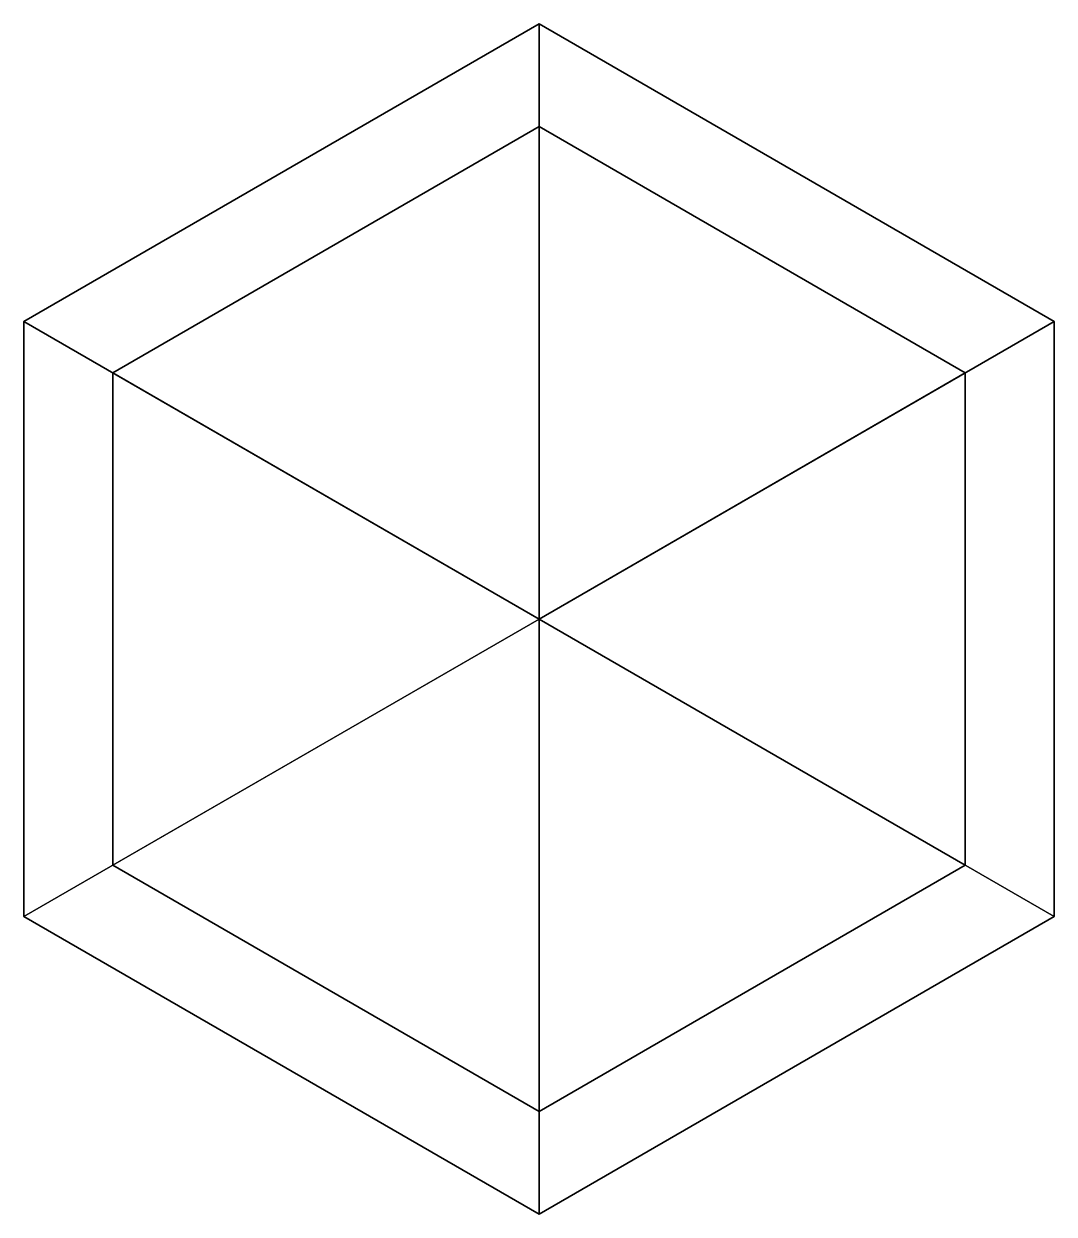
# Model space of a CAD drawing. Header units: metres. Extents: x -171 to 171, y 389 to 784.
import ezdxf

# ---------------------------------------------------------------- set-up
doc = ezdxf.new("R2010")
doc.units = ezdxf.units.M

msp = doc.modelspace()

# ---------------------------------------------------------------- linework, layer by layer
at = {"layer": 'layer1', "color": 1}
for points in [[(0, 783.56329, 823.96765), (-170.65326, 685.03705, 823.96765), (-170.65326, 685.03705, 914.01208), (0, 783.56329, 914.01208)], [(0, 586.50989, 823.96765), (-170.65326, 685.03705, 823.96765), (0, 783.56329, 823.96765)], [(0, 586.50989, 914.01208), (0, 783.56329, 914.01208), (-170.65326, 685.03705, 914.01208)], [(170.65326, 685.03705, 823.96765), (0, 783.56329, 823.96765), (0, 783.56329, 914.01208), (170.65326, 685.03705, 914.01208)], [(0, 586.50989, 823.96765), (0, 783.56329, 823.96765), (170.65326, 685.03705, 823.96765)], [(0, 586.50989, 914.01208), (170.65326, 685.03705, 914.01208), (0, 783.56329, 914.01208)], [(0, 749.5423, 549.36914), (-141.19022, 668.02643, 549.36914), (-141.19022, 668.02643, 623.86743), (0, 749.5423, 623.86743)], [(0, 586.50989, 549.36914), (-141.19022, 668.02643, 549.36914), (0, 749.5423, 549.36914)], [(0, 586.50989, 623.86743), (0, 749.5423, 623.86743), (-141.19022, 668.02643, 623.86743)], [(0, 749.5423, 287.84137), (-141.19022, 668.02643, 287.84137), (-141.19022, 668.02643, 362.33972), (0, 749.5423, 362.33972)], [(0, 586.50989, 287.84137), (-141.19022, 668.02643, 287.84137), (0, 749.5423, 287.84137)], [(0, 586.50989, 362.33972), (0, 749.5423, 362.33972), (-141.19022, 668.02643, 362.33972)], [(0, 749.5423, 12.02299), (-141.19022, 668.02643, 12.02299), (-141.19022, 668.02643, 86.52134), (0, 749.5423, 86.52134)], [(0, 586.50989, 12.02299), (-141.19022, 668.02643, 12.02299), (0, 749.5423, 12.02299)], [(0, 586.50989, 86.52134), (0, 749.5423, 86.52134), (-141.19022, 668.02643, 86.52134)], [(0, 749.5423, -247.258), (-141.19022, 668.02643, -247.258), (-141.19022, 668.02643, -172.7597), (0, 749.5423, -172.7597)], [(0, 586.50989, -306.65121), (-141.19022, 668.02643, -247.258), (0, 749.5423, -247.258)], [(0, 586.50989, -172.7597), (0, 749.5423, -172.7597), (-141.19022, 668.02643, -172.7597)], [(141.19022, 668.02643, 549.36914), (0, 749.5423, 549.36914), (0, 749.5423, 623.86743), (141.19022, 668.02643, 623.86743)], [(0, 586.50989, 549.36914), (0, 749.5423, 549.36914), (141.19022, 668.02643, 549.36914)], [(0, 586.50989, 623.86743), (141.19022, 668.02643, 623.86743), (0, 749.5423, 623.86743)], [(141.19022, 668.02643, 287.84137), (0, 749.5423, 287.84137), (0, 749.5423, 362.33972), (141.19022, 668.02643, 362.33972)], [(0, 586.50989, 287.84137), (0, 749.5423, 287.84137), (141.19022, 668.02643, 287.84137)], [(0, 586.50989, 362.33972), (141.19022, 668.02643, 362.33972), (0, 749.5423, 362.33972)], [(141.19022, 668.02643, 12.02299), (0, 749.5423, 12.02299), (0, 749.5423, 86.52134), (141.19022, 668.02643, 86.52134)], [(0, 586.50989, 12.02299), (0, 749.5423, 12.02299), (141.19022, 668.02643, 12.02299)], [(0, 586.50989, 86.52134), (141.19022, 668.02643, 86.52134), (0, 749.5423, 86.52134)], [(141.19022, 668.02643, -247.258), (0, 749.5423, -247.258), (0, 749.5423, -172.7597), (141.19022, 668.02643, -172.7597)], [(0, 586.50989, -306.65121), (0, 749.5423, -247.258), (141.19022, 668.02643, -247.258)], [(0, 586.50989, -172.7597), (141.19022, 668.02643, -172.7597), (0, 749.5423, -172.7597)], [(-170.65326, 685.03705, 823.96765), (-170.65326, 487.983, 823.96765), (-170.65326, 487.983, 914.01208), (-170.65326, 685.03705, 914.01208)], [(0, 586.50989, 823.96765), (-170.65326, 487.983, 823.96765), (-170.65326, 685.03705, 823.96765)], [(0, 586.50989, 914.01208), (-170.65326, 685.03705, 914.01208), (-170.65326, 487.983, 914.01208)], [(0, 586.50989, 823.96765), (170.65326, 685.03705, 823.96765), (170.65326, 487.983, 823.96765)], [(0, 586.50989, 914.01208), (170.65326, 487.983, 914.01208), (170.65326, 685.03705, 914.01208)], [(170.65326, 487.983, 823.96765), (170.65326, 685.03705, 823.96765), (170.65326, 685.03705, 914.01208), (170.65326, 487.983, 914.01208)], [(-141.19022, 668.02643, 549.36914), (-141.19022, 504.99359, 549.36914), (-141.19022, 504.99359, 623.86743), (-141.19022, 668.02643, 623.86743)], [(0, 586.50989, 549.36914), (-141.19022, 504.99359, 549.36914), (-141.19022, 668.02643, 549.36914)], [(0, 586.50989, 623.86743), (-141.19022, 668.02643, 623.86743), (-141.19022, 504.99359, 623.86743)], [(-141.19022, 668.02643, 287.84137), (-141.19022, 504.99359, 287.84137), (-141.19022, 504.99359, 362.33972), (-141.19022, 668.02643, 362.33972)], [(0, 586.50989, 287.84137), (-141.19022, 504.99359, 287.84137), (-141.19022, 668.02643, 287.84137)], [(0, 586.50989, 362.33972), (-141.19022, 668.02643, 362.33972), (-141.19022, 504.99359, 362.33972)], [(-141.19022, 668.02643, 12.02299), (-141.19022, 504.99359, 12.02299), (-141.19022, 504.99359, 86.52134), (-141.19022, 668.02643, 86.52134)], [(0, 586.50989, 12.02299), (-141.19022, 504.99359, 12.02299), (-141.19022, 668.02643, 12.02299)], [(0, 586.50989, 86.52134), (-141.19022, 668.02643, 86.52134), (-141.19022, 504.99359, 86.52134)], [(-141.19022, 668.02643, -247.258), (-141.19022, 504.99359, -247.258), (-141.19022, 504.99359, -172.7597), (-141.19022, 668.02643, -172.7597)], [(0, 586.50989, -306.65121), (-141.19022, 504.99359, -247.258), (-141.19022, 668.02643, -247.258)], [(0, 586.50989, -172.7597), (-141.19022, 668.02643, -172.7597), (-141.19022, 504.99359, -172.7597)], [(0, 586.50989, 549.36914), (141.19022, 668.02643, 549.36914), (141.19022, 504.99359, 549.36914)], [(0, 586.50989, 623.86743), (141.19022, 504.99359, 623.86743), (141.19022, 668.02643, 623.86743)], [(0, 586.50989, 287.84137), (141.19022, 668.02643, 287.84137), (141.19022, 504.99359, 287.84137)], [(0, 586.50989, 362.33972), (141.19022, 504.99359, 362.33972), (141.19022, 668.02643, 362.33972)], [(0, 586.50989, 12.02299), (141.19022, 668.02643, 12.02299), (141.19022, 504.99359, 12.02299)], [(0, 586.50989, 86.52134), (141.19022, 504.99359, 86.52134), (141.19022, 668.02643, 86.52134)], [(0, 586.50989, -306.65121), (141.19022, 668.02643, -247.258), (141.19022, 504.99359, -247.258)], [(0, 586.50989, -172.7597), (141.19022, 504.99359, -172.7597), (141.19022, 668.02643, -172.7597)], [(141.19022, 504.99359, 549.36914), (141.19022, 668.02643, 549.36914), (141.19022, 668.02643, 623.86743), (141.19022, 504.99359, 623.86743)], [(141.19022, 504.99359, 287.84137), (141.19022, 668.02643, 287.84137), (141.19022, 668.02643, 362.33972), (141.19022, 504.99359, 362.33972)], [(141.19022, 504.99359, 12.02299), (141.19022, 668.02643, 12.02299), (141.19022, 668.02643, 86.52134), (141.19022, 504.99359, 86.52134)], [(141.19022, 504.99359, -247.258), (141.19022, 668.02643, -247.258), (141.19022, 668.02643, -172.7597), (141.19022, 504.99359, -172.7597)], [(0, 586.50989, 823.96765), (0.00002, 389.4566, 823.96765), (-170.65326, 487.983, 823.96765)], [(0, 586.50989, 914.01208), (-170.65326, 487.983, 914.01208), (0.00002, 389.4566, 914.01208)], [(0, 586.50989, 549.36914), (0.00001, 423.4776, 549.36914), (-141.19022, 504.99359, 549.36914)], [(0, 586.50989, 623.86743), (-141.19022, 504.99359, 623.86743), (0.00001, 423.4776, 623.86743)], [(0, 586.50989, 287.84137), (0.00001, 423.4776, 287.84137), (-141.19022, 504.99359, 287.84137)], [(0, 586.50989, 362.33972), (-141.19022, 504.99359, 362.33972), (0.00001, 423.4776, 362.33972)], [(0, 586.50989, 12.02299), (0.00001, 423.4776, 12.02299), (-141.19022, 504.99359, 12.02299)], [(0, 586.50989, 86.52134), (-141.19022, 504.99359, 86.52134), (0.00001, 423.4776, 86.52134)], [(0, 586.50989, -306.65121), (0.00001, 423.4776, -247.258), (-141.19022, 504.99359, -247.258)], [(0, 586.50989, -172.7597), (-141.19022, 504.99359, -172.7597), (0.00001, 423.4776, -172.7597)], [(0, 586.50989, 549.36914), (141.19022, 504.99359, 549.36914), (0.00001, 423.4776, 549.36914)], [(0, 586.50989, 623.86743), (0.00001, 423.4776, 623.86743), (141.19022, 504.99359, 623.86743)], [(0, 586.50989, 287.84137), (141.19022, 504.99359, 287.84137), (0.00001, 423.4776, 287.84137)], [(0, 586.50989, 362.33972), (0.00001, 423.4776, 362.33972), (141.19022, 504.99359, 362.33972)], [(0, 586.50989, 12.02299), (141.19022, 504.99359, 12.02299), (0.00001, 423.4776, 12.02299)], [(0, 586.50989, 86.52134), (0.00001, 423.4776, 86.52134), (141.19022, 504.99359, 86.52134)], [(0, 586.50989, 823.96765), (170.65326, 487.983, 823.96765), (0.00002, 389.4566, 823.96765)], [(0, 586.50989, 914.01208), (0.00002, 389.4566, 914.01208), (170.65326, 487.983, 914.01208)], [(0, 586.50989, -306.65121), (141.19022, 504.99359, -247.258), (0.00001, 423.4776, -247.258)], [(0, 586.50989, -172.7597), (0.00001, 423.4776, -172.7597), (141.19022, 504.99359, -172.7597)], [(-141.19022, 504.99359, 549.36914), (0.00001, 423.4776, 549.36914), (0.00001, 423.4776, 623.86743), (-141.19022, 504.99359, 623.86743)], [(-141.19022, 504.99359, 287.84137), (0.00001, 423.4776, 287.84137), (0.00001, 423.4776, 362.33972), (-141.19022, 504.99359, 362.33972)], [(-141.19022, 504.99359, 12.02299), (0.00001, 423.4776, 12.02299), (0.00001, 423.4776, 86.52134), (-141.19022, 504.99359, 86.52134)], [(-141.19022, 504.99359, -247.258), (0.00001, 423.4776, -247.258), (0.00001, 423.4776, -172.7597), (-141.19022, 504.99359, -172.7597)], [(0.00001, 423.4776, 549.36914), (141.19022, 504.99359, 549.36914), (141.19022, 504.99359, 623.86743), (0.00001, 423.4776, 623.86743)], [(0.00001, 423.4776, 287.84137), (141.19022, 504.99359, 287.84137), (141.19022, 504.99359, 362.33972), (0.00001, 423.4776, 362.33972)], [(0.00001, 423.4776, 12.02299), (141.19022, 504.99359, 12.02299), (141.19022, 504.99359, 86.52134), (0.00001, 423.4776, 86.52134)], [(0.00001, 423.4776, -247.258), (141.19022, 504.99359, -247.258), (141.19022, 504.99359, -172.7597), (0.00001, 423.4776, -172.7597)], [(-170.65326, 487.983, 823.96765), (0.00002, 389.4566, 823.96765), (0.00002, 389.4566, 914.01208), (-170.65326, 487.983, 914.01208)], [(0.00002, 389.4566, 823.96765), (170.65326, 487.983, 823.96765), (170.65326, 487.983, 914.01208), (0.00002, 389.4566, 914.01208)]]:
    msp.add_3dface(points, dxfattribs=at)

doc.saveas('drawing.dxf')
